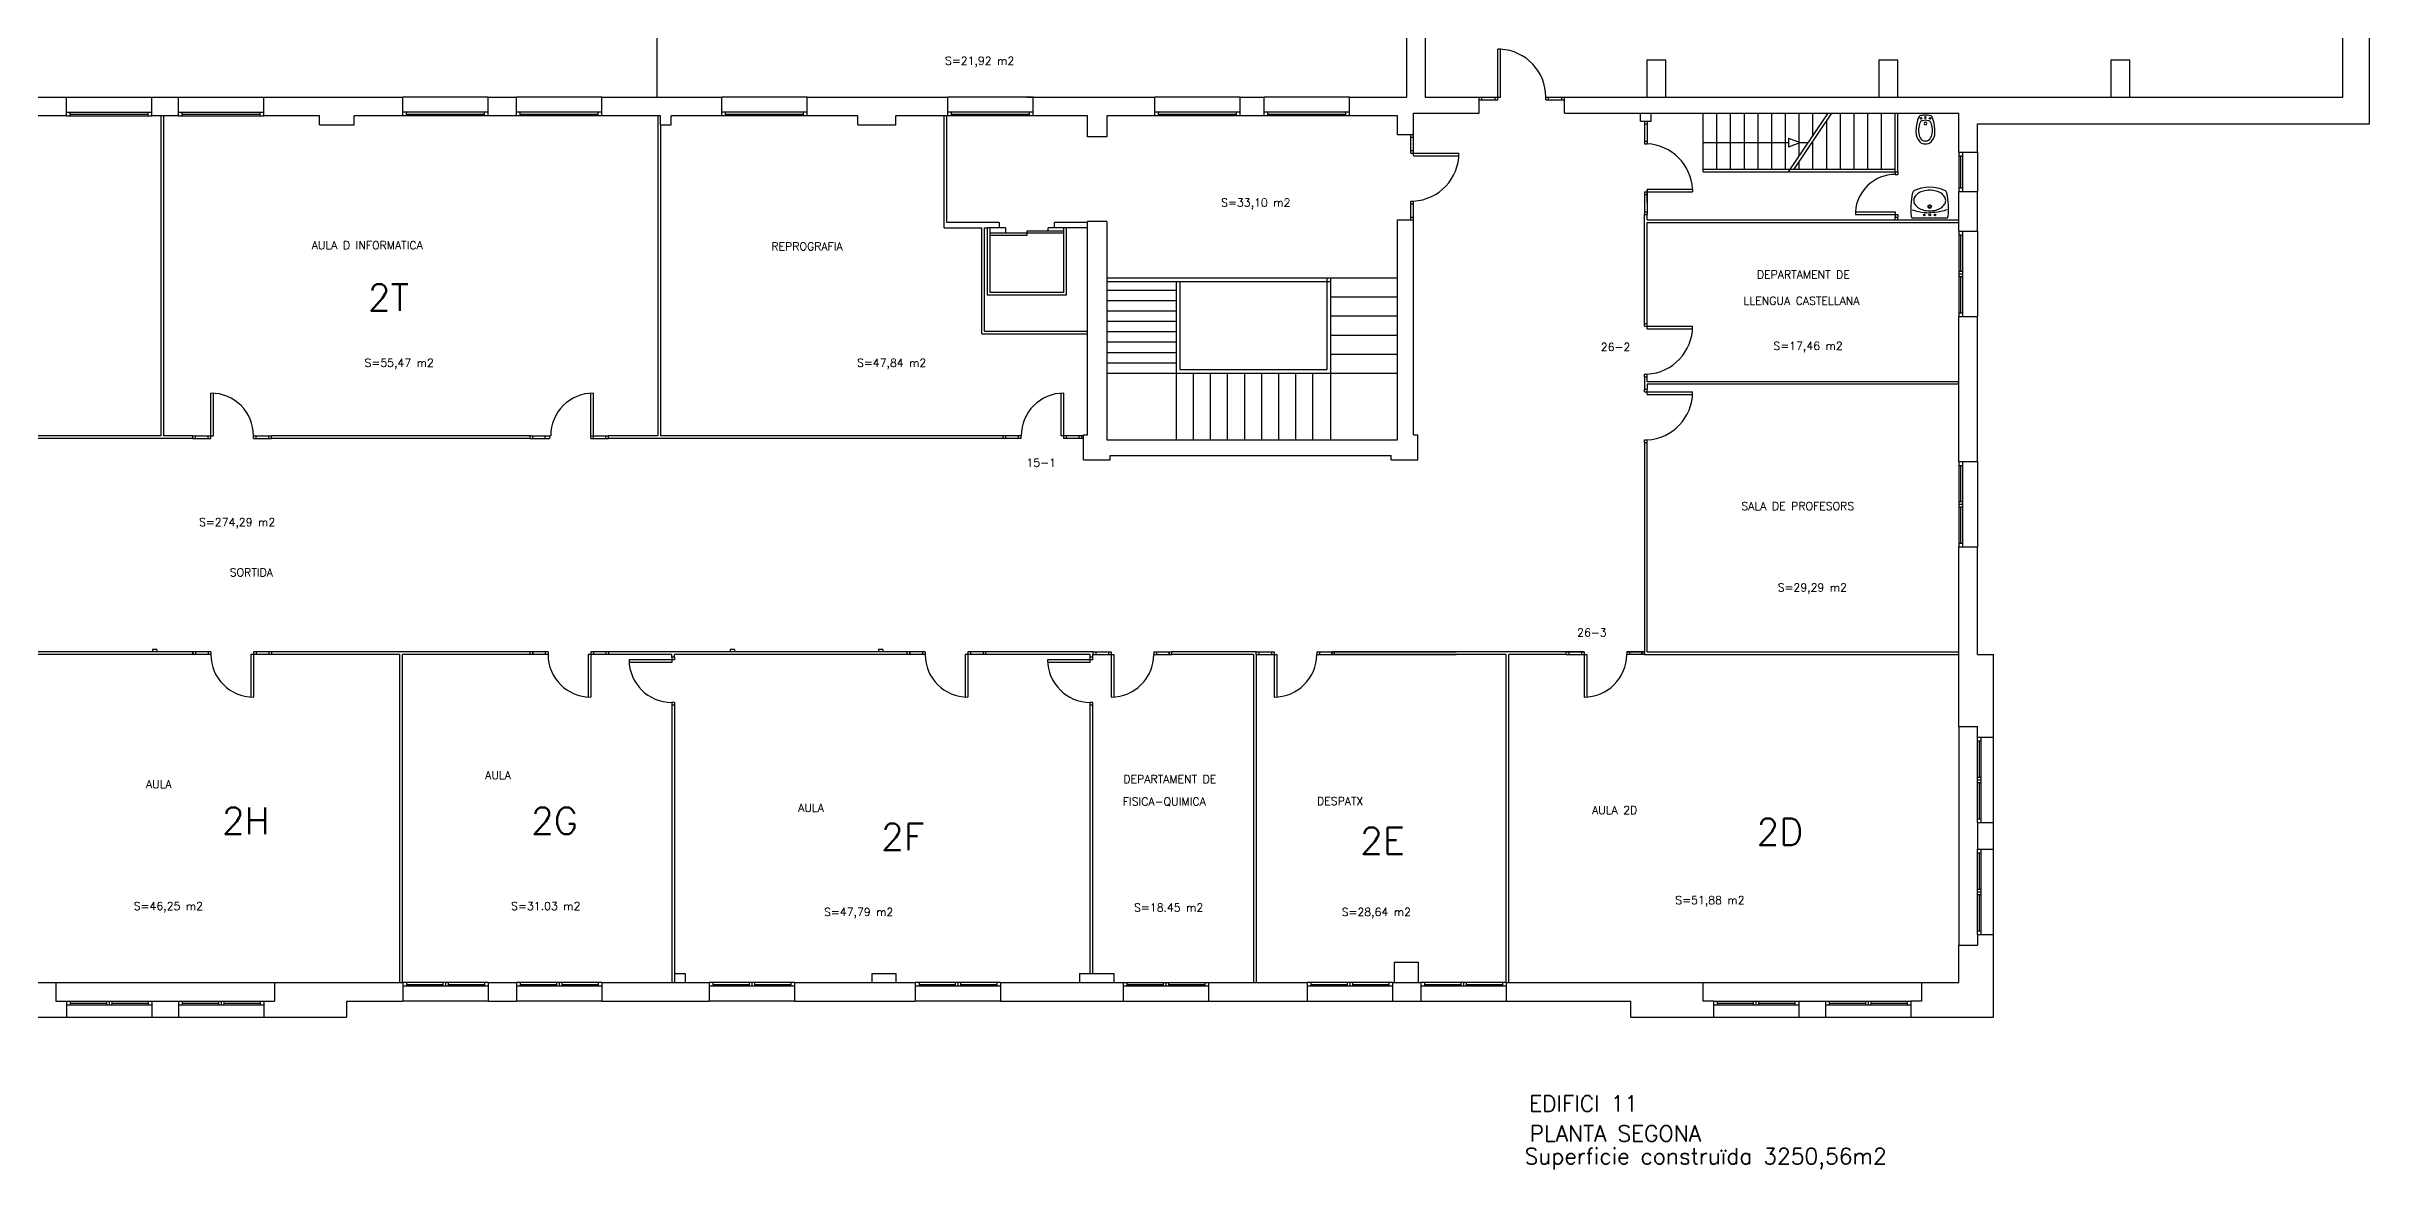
# Model space of a CAD drawing. Extents: x 188 to 272, y -39 to 198.
# Drawn here: x 227.27 to 270.82, y 88.24 to 109.29 of the extents above; entities that cross this region are included whole.
import ezdxf

# ---------------------------------------------------------------- set-up
doc = ezdxf.new("R2010")
doc.units = 0
doc.header["$MEASUREMENT"] = 0
doc.linetypes.add('CONTINUA', pattern=[0])
doc.layers.get('0').update_dxf_attribs({"linetype": 'CONTINUOUS'})
for name, color, linetype in [('ASCENSOR', 7, 'CONTINUOUS'), ('ESCA', 4, 'CONTINUOUS'), ('MURO', 1, 'CONTINUOUS'), ('PILA', 6, 'CONTINUOUS'), ('PUER', 5, 'CONTINUOUS'), ('SUP', 7, 'CONTINUOUS'), ('TABI', 3, 'CONTINUOUS'), ('TEXT', 7, 'CONTINUOUS'), ('VENT', 2, 'CONTINUOUS')]:
    doc.layers.add(name, color=color, linetype=linetype)
doc.layers.get('0').off()
doc.styles.add('SIMPLEX', font='simplex.shx')
doc.styles.add('SIMPLEX8', font='simplex.shx')

# ---------------------------------------------------------------- blocks, each defined once
blk = doc.blocks.new('SANLH075')
blk.add_line((0.334, 0), (-0.334, 0))
at = {"linetype": 'CONTINUA'}
for points in [[(-0.328, -0.15, -0.046871), (-0.208, -0.115, -0.04674), (0, -0.095, -0.04674)], [(0.328, -0.15, 0.046871), (0.208, -0.115, 0.04674), (0, -0.095, 0.04674)]]:
    blk.add_lwpolyline(points, format="xyb", dxfattribs=at)
blk.add_lwpolyline([(0.3, -0.323, 0.143515), (0.279, -0.254, 0.107177), (0.212, -0.186, 0.078184), (0.119, -0.145, 0.065457), (0, -0.129, 0.065457), (-0.119, -0.145, 0.078184), (-0.212, -0.186, 0.107177), (-0.279, -0.254, 0.143515), (-0.3, -0.323, 0.143515), (-0.279, -0.392, 0.107177), (-0.212, -0.46, 0.078184), (-0.119, -0.501, 0.065457), (0, -0.516, 0.065457), (0.119, -0.501, 0.078184), (0.212, -0.46, 0.107177), (0.279, -0.392, 0.143515)], format="xyb", close=True, dxfattribs=at)
for centre, radius in [((-0.1, -0.053), 0.015), ((0, -0.21), 0.0334), ((0, -0.21), 0.023), ((0, -0.053), 0.0175), ((0.1, -0.053), 0.015)]:
    blk.add_circle(centre, radius, dxfattribs=at)
for centre, radius, start, end in [((1.262, -0.181), 1.616, 174.5273, 181.7891), ((0.773, -0.196), 1.126, 181.7891, 194.0857), ((-0.302, -0.031), 0.0444, 135.4706, 174.5273), ((-0.773, -0.196), 1.126, 345.9143, 358.2109), ((0.302, -0.031), 0.0444, 5.4727, 44.5294), ((-1.262, -0.181), 1.616, 358.2109, 5.4727), ((-0.264, -0.458), 0.0565, 192.4343, 236.2242), ((0, 0.131), 0.702, 245.0753, 294.9247), ((0.264, -0.458), 0.0565, 303.7758, 347.5657)]:
    blk.add_arc(centre, radius, start, end, dxfattribs=at)
blk = doc.blocks.new('SANTA035')
for centre in [(-0.084, -0.059), (0.084, -0.059)]:
    blk.add_circle(centre, 0.015)
for centre, radius, start, end in [((-0.001, -0.366), 0.366, 89.8005, 103.032), ((0.001, -0.366), 0.366, 76.968, 90.1995), ((0.609, -0.314), 0.787, 161.261, 180.1435), ((0.084, -0.319), 0.263, 179.3193, 223.2606), ((-0.071, -0.075), 0.0668, 100.7369, 168.1755), ((0.234, -0.284), 0.365, 156.2236, 194.6941), ((0.024, -0.347), 0.146, 191.5385, 235.0662), ((-0.058, -0.148), 0.0436, 85.744, 165.1029), ((0.004, -0.276), 0.181, 91.2128, 108.8064), ((0, -0.157), 0.025, 90, 270), ((0, -0.157), 0.025, 90, 270), ((0, -0.045), 0.015, 90, 270), ((0, -0.045), 0.015, 270, 90), ((-0.004, -0.276), 0.181, 71.1936, 88.7872), ((0, -0.157), 0.025, 270, 90), ((0, -0.157), 0.025, 270, 90), ((0.058, -0.148), 0.0436, 14.8971, 94.256), ((-0.024, -0.347), 0.146, 304.9338, 348.4615), ((0.071, -0.075), 0.0668, 11.8245, 79.2631), ((-0.234, -0.284), 0.365, 345.3059, 23.7764), ((-0.084, -0.319), 0.263, 316.7394, 0.6807), ((-0.609, -0.314), 0.787, 359.8565, 18.739), ((0.001, -0.377), 0.163, 228.5613, 269.6753), ((-0.003, -0.387), 0.098, 234.9169, 271.8624), ((0.003, -0.387), 0.098, 268.1376, 305.0831), ((-0.001, -0.377), 0.163, 270.3247, 311.4387)]:
    blk.add_arc(centre, radius, start, end)

msp = doc.modelspace()

# ---------------------------------------------------------------- linework, layer by layer
at = {"layer": 'ASCENSOR'}
for p, q in [((245.251, 105.891), (244.911, 105.891)), ((244.911, 105.891), (244.911, 104.631)), ((244.961, 105.891), (244.961, 104.681)), ((245.251, 105.891), (245.251, 105.791)), ((246.341, 105.831), (245.651, 105.831)), ((245.651, 105.831), (245.651, 105.751)), ((246.391, 105.891), (246.051, 105.891)), ((246.051, 105.831), (246.051, 105.891)), ((246.341, 105.891), (246.341, 104.681)), ((246.391, 105.891), (246.391, 104.631)), ((246.341, 105.791), (244.961, 105.791)), ((245.651, 105.751), (244.961, 105.751)), ((246.391, 104.631), (244.911, 104.631)), ((246.341, 104.681), (244.961, 104.681))]:
    msp.add_line(p, q, dxfattribs=at)
at = {"layer": 'ESCA'}
for p, q in [((258.331, 106.943), (258.331, 108.043)), ((258.588, 106.993), (258.588, 108.043)), ((258.845, 106.993), (258.845, 108.043)), ((259.102, 106.993), (259.102, 108.043)), ((259.36, 106.993), (259.36, 108.043)), ((259.617, 106.993), (259.617, 108.043)), ((259.874, 106.993), (259.874, 108.043)), ((259.93, 106.943), (260.671, 108.043)), ((260.036, 106.993), (260.743, 108.043)), ((260.131, 107.5), (260.131, 108.043)), ((260.388, 107.623), (260.388, 108.043)), ((260.645, 108.005), (260.645, 108.043)), ((260.902, 106.993), (260.902, 108.043)), ((261.16, 106.993), (261.16, 108.043)), ((261.417, 106.993), (261.417, 108.043)), ((261.674, 106.993), (261.674, 108.043)), ((261.931, 106.993), (261.931, 108.043)), ((259.932, 107.575, -7), (259.932, 107.41, -7)), ((259.932, 107.575, -7), (260.149, 107.493)), ((260.645, 106.993), (260.645, 107.898)), ((258.331, 107.493), (259.932, 107.493)), ((259.932, 107.41, -7), (260.149, 107.493)), ((260.131, 107.235), (260.131, 107.486)), ((260.131, 106.993), (260.131, 107.134)), ((260.149, 107.493), (260.3, 107.493)), ((260.388, 106.993), (260.388, 107.516)), ((258.331, 106.993), (261.931, 106.993)), ((258.331, 106.943), (261.931, 106.943)), ((247.151, 104.953), (251.351, 104.953)), ((251.281, 103.238), (251.281, 104.953)), ((251.351, 104.953), (252.601, 104.953)), ((251.351, 103.168), (251.351, 104.953)), ((247.151, 104.883), (251.351, 104.883)), ((247.151, 104.725), (248.456, 104.725)), ((247.151, 104.531), (248.456, 104.531)), ((248.451, 104.883), (248.451, 103.168)), ((248.521, 104.883), (248.521, 103.238)), ((251.351, 104.596), (252.601, 104.596)), ((247.151, 104.336), (248.456, 104.336)), ((247.151, 104.141), (248.456, 104.141)), ((251.351, 104.239), (252.601, 104.239)), ((247.151, 103.947), (248.456, 103.947)), ((247.151, 103.752), (248.456, 103.752)), ((251.351, 103.882), (252.601, 103.882)), ((247.151, 103.557), (248.456, 103.557)), ((247.151, 103.363), (248.456, 103.363)), ((248.521, 103.238), (251.281, 103.238)), ((251.351, 103.525), (252.601, 103.525)), ((247.151, 103.168), (248.456, 103.168)), ((248.451, 103.168), (251.329, 103.168)), ((248.451, 103.168), (248.451, 101.918)), ((248.771, 103.168), (248.771, 101.918)), ((249.09, 103.168), (249.09, 101.918)), ((249.41, 103.168), (249.41, 101.918)), ((249.73, 103.168), (249.73, 101.918)), ((250.05, 103.168), (250.05, 101.918)), ((250.369, 103.168), (250.369, 101.918)), ((250.689, 103.168), (250.689, 101.918)), ((251.009, 103.168), (251.009, 101.918)), ((251.351, 103.168), (252.601, 103.168)), ((251.351, 101.918), (251.351, 103.168))]:
    msp.add_line(p, q, dxfattribs=at)
at = {"layer": 'MURO'}
for p, q in [((238.721, 108.343), (238.721, 133.503)), ((253.121, 110.273), (253.121, 108.343)), ((270.321, 108.343), (270.321, 110.273)), ((270.821, 107.843), (270.821, 110.273)), ((252.771, 109.963), (252.771, 108.343)), ((257.271, 109.043), (257.271, 108.343)), ((257.271, 109.043), (257.621, 109.043)), ((257.621, 109.043), (257.621, 108.343)), ((261.621, 109.043), (261.971, 109.043)), ((261.621, 109.043), (261.621, 108.343)), ((261.971, 109.043), (261.971, 108.343)), ((265.971, 109.043), (266.321, 109.043)), ((265.971, 109.043), (265.971, 108.343)), ((266.321, 109.043), (266.321, 108.343)), ((225.021, 108.343), (227.651, 108.343)), ((227.651, 107.991), (227.651, 108.343)), ((229.251, 107.991), (229.251, 108.343)), ((229.251, 108.343), (229.751, 108.343)), ((229.751, 107.991), (229.751, 108.343)), ((231.351, 107.991), (231.351, 108.343)), ((231.351, 108.343), (233.956, 108.343)), ((233.956, 107.991), (233.956, 108.343)), ((235.556, 107.991), (235.556, 108.343)), ((235.556, 108.343), (236.086, 108.343)), ((236.086, 107.991), (236.086, 108.343)), ((237.686, 107.991), (237.686, 108.343)), ((237.686, 108.343), (239.933, 108.343)), ((239.933, 107.991, 0.002), (239.933, 108.343, 0.002)), ((241.533, 107.991, 0.002), (241.533, 108.343, 0.002)), ((241.533, 108.343), (244.171, 108.343)), ((244.171, 107.991), (244.171, 108.343)), ((245.653, 108.343), (248.051, 108.343)), ((245.771, 107.991), (245.771, 108.343)), ((248.051, 107.991), (248.051, 108.343)), ((249.651, 107.991), (249.651, 108.343)), ((249.651, 108.343), (250.101, 108.343)), ((250.101, 107.991), (250.101, 108.343)), ((251.701, 107.991), (251.701, 108.343)), ((251.701, 108.343), (252.771, 108.343)), ((252.901, 107.643), (252.901, 108.043)), ((252.901, 108.043), (254.131, 108.043)), ((253.121, 108.343), (254.131, 108.343)), ((254.131, 108.043), (254.131, 108.343)), ((255.731, 108.343), (270.321, 108.343)), ((255.731, 108.043), (255.731, 108.343)), ((255.731, 108.043), (263.121, 108.043)), ((257.156, 107.893), (257.156, 108.043)), ((257.356, 107.893), (257.356, 108.043)), ((263.121, 107.313), (263.121, 108.043)), ((227.651, 107.991), (226.381, 107.991)), ((229.751, 107.991), (229.251, 107.991)), ((232.391, 107.991), (231.351, 107.991)), ((232.391, 107.821), (232.391, 107.991)), ((232.391, 107.821), (233.041, 107.821)), ((233.041, 107.821), (233.041, 107.991)), ((233.956, 107.991), (233.041, 107.991)), ((236.086, 107.991), (235.556, 107.991)), ((238.783, 107.991), (237.686, 107.991)), ((238.783, 107.821), (238.783, 107.991)), ((238.783, 107.821), (238.983, 107.821)), ((238.983, 107.821), (238.983, 107.991)), ((239.933, 107.991), (238.983, 107.991)), ((242.483, 107.991), (241.533, 107.991)), ((242.483, 107.991), (242.483, 107.991)), ((242.483, 107.821), (242.483, 107.991)), ((242.483, 107.821), (243.196, 107.821)), ((243.196, 107.821), (243.196, 107.991)), ((244.171, 107.991), (243.196, 107.991)), ((246.791, 107.991), (245.653, 107.991)), ((246.791, 107.601), (246.791, 107.991)), ((247.151, 107.601), (246.791, 107.601)), ((247.151, 107.991), (247.151, 107.601)), ((248.051, 107.991), (247.151, 107.991)), ((250.101, 107.991), (249.651, 107.991)), ((252.601, 107.991), (251.701, 107.991)), ((252.601, 107.643), (252.601, 107.991)), ((252.601, 107.643), (252.901, 107.643)), ((257.156, 107.893), (257.356, 107.893)), ((263.471, 107.843), (270.821, 107.843)), ((263.471, 107.313), (263.471, 107.843)), ((263.121, 107.313), (263.471, 107.313)), ((263.121, 106.573), (263.471, 106.573)), ((263.121, 105.828), (263.121, 106.573)), ((263.471, 105.828), (263.471, 106.573)), ((246.791, 102.013), (246.791, 106.011)), ((247.151, 106.011), (246.791, 106.011)), ((247.151, 106.011), (247.151, 101.918)), ((252.601, 106.043), (252.901, 106.043)), ((252.601, 101.918), (252.601, 106.043)), ((252.901, 102.013), (252.901, 106.043)), ((263.121, 105.828), (263.471, 105.828)), ((263.121, 104.228), (263.471, 104.228)), ((263.121, 101.508), (263.121, 104.228)), ((263.471, 101.508), (263.471, 104.228)), ((246.711, 102.013), (246.791, 102.013)), ((246.711, 101.543), (246.711, 102.013)), ((247.151, 101.918), (252.601, 101.918)), ((252.901, 102.013), (252.981, 102.013)), ((252.981, 101.543), (252.981, 102.013)), ((246.711, 101.543), (247.211, 101.543)), ((247.211, 101.623), (252.481, 101.623)), ((247.211, 101.543), (247.211, 101.623)), ((252.481, 101.543), (252.481, 101.623)), ((252.481, 101.543), (252.981, 101.543)), ((263.121, 101.508), (263.471, 101.508)), ((263.121, 99.908), (263.471, 99.908)), ((263.121, 96.543), (263.121, 99.908)), ((263.471, 97.893), (263.471, 99.908)), ((263.471, 97.893), (263.771, 97.893)), ((263.771, 96.343), (263.771, 97.893)), ((263.121, 96.543), (263.471, 96.543)), ((263.471, 96.343), (263.471, 96.543)), ((263.471, 96.343), (263.771, 96.343)), ((263.471, 94.743), (263.771, 94.743)), ((263.471, 94.743), (263.471, 94.243)), ((263.771, 94.243), (263.771, 94.743)), ((263.471, 94.243), (263.771, 94.243)), ((263.121, 92.443), (263.471, 92.443)), ((263.121, 91.743), (263.121, 92.443)), ((263.471, 92.643), (263.771, 92.643)), ((263.471, 92.643), (263.471, 92.443)), ((263.771, 91.093), (263.771, 92.643)), ((239.046, 91.913), (239.246, 91.913)), ((239.246, 91.913), (239.246, 91.743)), ((242.746, 91.913), (243.196, 91.913)), ((242.746, 91.913), (242.746, 91.743)), ((243.196, 91.913), (243.196, 91.743)), ((246.641, 91.913), (247.281, 91.913)), ((246.641, 91.913), (246.641, 91.743)), ((247.281, 91.913), (247.281, 91.743)), ((252.546, 91.743), (252.546, 92.123)), ((252.546, 92.123), (252.996, 92.123)), ((252.996, 91.743), (252.996, 92.123)), ((225.221, 91.743), (227.451, 91.743)), ((227.451, 91.743), (227.451, 91.393)), ((231.551, 91.743), (231.551, 91.393)), ((231.551, 91.743), (233.956, 91.743)), ((233.956, 91.743), (233.956, 91.393)), ((235.556, 91.743), (235.556, 91.393)), ((235.556, 91.743), (236.086, 91.743)), ((236.086, 91.743), (236.086, 91.393)), ((237.686, 91.743), (237.686, 91.393)), ((237.686, 91.743), (239.696, 91.743)), ((239.696, 91.743), (239.696, 91.393)), ((241.296, 91.743), (241.296, 91.393)), ((241.296, 91.743), (243.561, 91.743)), ((243.561, 91.743, -7), (243.561, 91.393, -7)), ((245.161, 91.743, -7), (245.161, 91.393, -7)), ((245.161, 91.743), (247.456, 91.743)), ((247.456, 91.743), (247.456, 91.393)), ((249.056, 91.743), (249.056, 91.393)), ((249.056, 91.743), (250.906, 91.743)), ((250.906, 91.743), (250.906, 91.393)), ((252.506, 91.743), (252.506, 91.393)), ((252.506, 91.743), (253.036, 91.743)), ((253.036, 91.743), (253.036, 91.393)), ((254.636, 91.743), (254.636, 91.393)), ((254.636, 91.743), (258.321, 91.743)), ((258.321, 91.743), (258.321, 91.393)), ((262.421, 91.743), (262.421, 91.393)), ((262.421, 91.743), (263.121, 91.743)), ((225.021, 91.093), (227.651, 91.093)), ((227.451, 91.393), (227.651, 91.393)), ((227.651, 91.393), (227.651, 91.093)), ((229.251, 91.393), (229.251, 91.093)), ((229.251, 91.393), (229.751, 91.393)), ((229.251, 91.093), (229.751, 91.093)), ((229.751, 91.393), (229.751, 91.093)), ((231.351, 91.393), (231.351, 91.093)), ((231.351, 91.393), (231.551, 91.393)), ((231.351, 91.093), (232.901, 91.093)), ((232.901, 91.393), (232.901, 91.093)), ((232.901, 91.393), (233.956, 91.393)), ((235.556, 91.393), (236.086, 91.393)), ((237.686, 91.393), (239.696, 91.393)), ((241.296, 91.393), (243.561, 91.393)), ((245.161, 91.393), (247.456, 91.393)), ((249.056, 91.393), (250.906, 91.393)), ((252.506, 91.393), (253.036, 91.393)), ((254.636, 91.393), (256.971, 91.393)), ((256.971, 91.093), (256.971, 91.393)), ((256.971, 91.093), (258.521, 91.093)), ((258.521, 91.393), (258.321, 91.393)), ((258.521, 91.393), (258.521, 91.093)), ((260.121, 91.393), (260.121, 91.093)), ((260.121, 91.093), (260.621, 91.093)), ((260.621, 91.393), (260.621, 91.093)), ((262.221, 91.393), (262.221, 91.093)), ((262.421, 91.393), (262.221, 91.393)), ((262.221, 91.093), (263.771, 91.093))]:
    msp.add_line(p, q, dxfattribs=at)
at = {"layer": 'PILA'}
for p, q in [((229.341, 97.983), (229.261, 97.983)), ((229.261, 97.983), (229.261, 97.943)), ((229.341, 97.983), (229.341, 97.943)), ((240.171, 97.983), (240.091, 97.983)), ((240.091, 97.983), (240.091, 97.943)), ((240.171, 97.983), (240.171, 97.943)), ((242.951, 97.983), (242.871, 97.983)), ((242.871, 97.983), (242.871, 97.943)), ((242.951, 97.983), (242.951, 97.943))]:
    msp.add_line(p, q, dxfattribs=at)
at = {"layer": 'PUER'}
for p, q in [((254.481, 108.293), (254.481, 109.243)), ((254.531, 109.241), (254.481, 109.241)), ((254.531, 108.343), (254.531, 109.241)), ((254.131, 108.343), (254.531, 108.343)), ((254.131, 108.293), (254.481, 108.293)), ((254.181, 108.293), (254.181, 108.343)), ((254.431, 108.293), (254.431, 108.343)), ((255.381, 108.343), (255.731, 108.343)), ((255.381, 108.293), (255.381, 108.343)), ((255.381, 108.293), (255.731, 108.293)), ((255.431, 108.293), (255.431, 108.343)), ((255.681, 108.293), (255.681, 108.343)), ((252.851, 107.293), (252.851, 107.643)), ((252.851, 107.593), (252.901, 107.593)), ((252.901, 107.243), (252.901, 107.643)), ((257.231, 107.893), (257.231, 107.468)), ((257.231, 107.843), (257.281, 107.843)), ((257.281, 107.893), (257.281, 107.468)), ((252.851, 107.343), (252.901, 107.343)), ((252.851, 107.293), (253.752, 107.293)), ((252.901, 107.243), (253.751, 107.243)), ((257.231, 107.518), (257.281, 107.518)), ((257.231, 107.468), (257.281, 107.468)), ((261.931, 106.943), (261.981, 106.943)), ((261.931, 106.943), (261.931, 106.893)), ((261.931, 106.893), (261.981, 106.893)), ((261.981, 106.943), (261.981, 106.893)), ((252.851, 106.043), (252.851, 106.393)), ((252.851, 106.393), (252.901, 106.393)), ((252.851, 106.343), (252.901, 106.343)), ((252.901, 106.043), (252.901, 106.393)), ((257.231, 106.568), (258.132, 106.568)), ((257.231, 106.568), (257.231, 106.143)), ((257.231, 106.518), (257.281, 106.518)), ((257.281, 106.618), (258.131, 106.618)), ((257.281, 106.618), (257.281, 106.143)), ((257.281, 106.365), (257.281, 106.599)), ((258.131, 106.618), (258.131, 106.568)), ((252.851, 106.093), (252.901, 106.093)), ((257.231, 106.193), (257.281, 106.193)), ((257.231, 106.143), (257.281, 106.143)), ((261.183, 106.193), (261.931, 106.193)), ((261.183, 106.193), (261.183, 106.143)), ((261.183, 106.143), (261.981, 106.143)), ((261.931, 106.193), (261.931, 106.093)), ((261.931, 106.093), (261.981, 106.093)), ((261.981, 106.143), (261.981, 106.093)), ((257.231, 104.049, 7), (257.231, 104.099, 7)), ((257.281, 103.999, 7), (257.281, 104.099, 7)), ((257.231, 104.049, 7), (258.132, 104.049, 7)), ((257.279, 103.999, 7), (258.131, 103.999, 7)), ((230.356, 101.943), (230.356, 102.793)), ((230.406, 101.993), (230.406, 102.791)), ((237.476, 101.993), (237.476, 102.791)), ((237.526, 101.943), (237.526, 102.793)), ((246.296, 101.993), (246.296, 102.791)), ((246.346, 101.943), (246.346, 102.793)), ((257.231, 103.149, 7), (257.281, 103.149, 7)), ((257.231, 103.099, 7), (257.231, 103.149, 7)), ((257.231, 102.815), (257.231, 102.865)), ((257.231, 102.815), (258.132, 102.815)), ((257.279, 103.099), (257.281, 103.099)), ((257.281, 103.099, 7), (257.281, 103.149, 7)), ((257.281, 103.099), (257.281, 103.099)), ((257.281, 102.765), (257.281, 102.865)), ((257.279, 102.765), (258.131, 102.765)), ((230.021, 101.993), (230.406, 101.993)), ((230.021, 101.943), (230.021, 101.993)), ((230.021, 101.943), (230.356, 101.943)), ((230.071, 101.943), (230.071, 101.993)), ((230.306, 101.943), (230.306, 101.993)), ((231.156, 101.993), (231.491, 101.993)), ((231.156, 101.943), (231.156, 101.993)), ((231.156, 101.943), (231.491, 101.943)), ((231.206, 101.943), (231.206, 101.993)), ((231.441, 101.943), (231.441, 101.993)), ((231.491, 101.943), (231.491, 101.993)), ((236.341, 101.943), (236.341, 101.993)), ((236.341, 101.993), (236.726, 101.993)), ((236.341, 101.943), (236.706, 101.943)), ((236.391, 101.943), (236.391, 101.993)), ((236.391, 101.943), (236.391, 101.993)), ((236.626, 101.943), (236.626, 101.993)), ((236.706, 101.993), (236.706, 101.943)), ((236.706, 101.99), (236.706, 101.97)), ((237.476, 101.943), (237.476, 101.993)), ((237.476, 101.993), (237.811, 101.993)), ((237.476, 101.943), (237.811, 101.943)), ((237.526, 101.943), (237.526, 101.993)), ((237.761, 101.943), (237.761, 101.993)), ((237.811, 101.943), (237.811, 101.993)), ((245.546, 101.993), (245.211, 101.993)), ((245.211, 101.943), (245.211, 101.993)), ((245.211, 101.943), (245.211, 101.993)), ((245.546, 101.943), (245.211, 101.943)), ((245.261, 101.943), (245.261, 101.993)), ((245.496, 101.943), (245.496, 101.993)), ((245.546, 101.943), (245.546, 101.993)), ((246.681, 101.993), (246.296, 101.993)), ((246.681, 101.943), (246.346, 101.943)), ((246.396, 101.943), (246.396, 101.993)), ((246.631, 101.943), (246.631, 101.993)), ((246.681, 101.943), (246.681, 101.993)), ((246.681, 101.943), (246.681, 101.993)), ((257.231, 101.915), (257.281, 101.915)), ((257.231, 101.865), (257.231, 101.915)), ((257.281, 101.865), (257.281, 101.915)), ((230.021, 97.943), (230.021, 97.893)), ((230.356, 97.943), (230.021, 97.943)), ((230.021, 97.893), (230.021, 97.943)), ((230.356, 97.893), (230.021, 97.893)), ((230.071, 97.943), (230.071, 97.893)), ((230.306, 97.943), (230.306, 97.893)), ((230.356, 97.943), (230.356, 97.893)), ((231.491, 97.893), (231.106, 97.893)), ((231.106, 97.893), (231.106, 97.094)), ((231.491, 97.943), (231.156, 97.943)), ((231.156, 97.943), (231.156, 97.093)), ((231.206, 97.943), (231.206, 97.893)), ((231.441, 97.943), (231.441, 97.893)), ((231.491, 97.943), (231.491, 97.893)), ((236.341, 97.893), (236.341, 97.943)), ((236.676, 97.943), (236.341, 97.943)), ((236.676, 97.893), (236.341, 97.893)), ((236.391, 97.943), (236.391, 97.893)), ((236.391, 97.893), (236.391, 97.943)), ((236.626, 97.943), (236.626, 97.893)), ((236.676, 97.943), (236.676, 97.893)), ((237.426, 97.893), (237.426, 97.094)), ((237.811, 97.893), (237.426, 97.893)), ((237.476, 97.943), (237.476, 97.093)), ((237.811, 97.943), (237.476, 97.943)), ((237.526, 97.943), (237.526, 97.893)), ((237.761, 97.943), (237.761, 97.893)), ((237.811, 97.943), (237.811, 97.893)), ((239.046, 97.793), (238.196, 97.793)), ((238.996, 97.743), (238.198, 97.743)), ((238.996, 97.843), (238.996, 97.743)), ((239.046, 97.843), (239.046, 97.793)), ((243.746, 97.943), (243.411, 97.943)), ((243.411, 97.893), (243.411, 97.943)), ((243.411, 97.893), (243.411, 97.943)), ((243.746, 97.893), (243.411, 97.893)), ((243.461, 97.893), (243.461, 97.943)), ((243.461, 97.943), (243.461, 97.893)), ((243.696, 97.943), (243.696, 97.893)), ((243.746, 97.943), (243.746, 97.893)), ((244.881, 97.893), (244.496, 97.893)), ((244.496, 97.893), (244.496, 97.094)), ((244.881, 97.943), (244.546, 97.943)), ((244.546, 97.943), (244.546, 97.093)), ((244.596, 97.943), (244.596, 97.893)), ((244.831, 97.943), (244.831, 97.893)), ((244.881, 97.893), (244.881, 97.943)), ((246.891, 97.793), (246.041, 97.793)), ((246.841, 97.743), (246.043, 97.743)), ((246.841, 97.743), (246.841, 97.843)), ((246.891, 97.793), (246.891, 97.843)), ((246.897, 97.943), (247.232, 97.943)), ((246.897, 97.893), (246.897, 97.943)), ((246.897, 97.893), (247.282, 97.893)), ((246.947, 97.943), (246.947, 97.893)), ((247.182, 97.943), (247.182, 97.893)), ((247.232, 97.943), (247.232, 97.093)), ((247.282, 97.893), (247.282, 97.094)), ((248.032, 97.943), (248.367, 97.943)), ((248.032, 97.943), (248.032, 97.893)), ((248.032, 97.893), (248.367, 97.893)), ((248.082, 97.943), (248.082, 97.893)), ((248.317, 97.943), (248.317, 97.893)), ((248.317, 97.893), (248.317, 97.943)), ((248.367, 97.893), (248.367, 97.943)), ((248.367, 97.893), (248.367, 97.943)), ((249.951, 97.893), (249.951, 97.943)), ((249.951, 97.943), (250.286, 97.943)), ((249.951, 97.893), (250.336, 97.893)), ((250.001, 97.943), (250.001, 97.893)), ((250.236, 97.943), (250.236, 97.893)), ((250.286, 97.943), (250.286, 97.093)), ((250.336, 97.893), (250.336, 97.094)), ((251.086, 97.943), (251.086, 97.893)), ((251.086, 97.943), (251.421, 97.943)), ((251.086, 97.893), (251.421, 97.893)), ((251.136, 97.943), (251.136, 97.893)), ((251.371, 97.893), (251.371, 97.943)), ((251.371, 97.943), (251.371, 97.893)), ((251.421, 97.893), (251.421, 97.943)), ((255.761, 97.943), (256.096, 97.943)), ((255.761, 97.893), (255.761, 97.943)), ((255.761, 97.893), (256.146, 97.893)), ((255.811, 97.943), (255.811, 97.893)), ((256.046, 97.943), (256.046, 97.893)), ((256.096, 97.943), (256.096, 97.093)), ((256.146, 97.893), (256.146, 97.094)), ((256.896, 97.943), (256.896, 97.893)), ((257.231, 97.943), (256.896, 97.943)), ((257.231, 97.893), (256.896, 97.893)), ((256.946, 97.943), (256.946, 97.893)), ((257.181, 97.943), (257.181, 97.893)), ((257.181, 97.893), (257.181, 97.943)), ((239.046, 96.993), (238.996, 96.993)), ((238.996, 96.993), (238.996, 96.943)), ((239.046, 96.993), (239.046, 96.943)), ((246.891, 96.993), (246.841, 96.993)), ((246.841, 96.943), (246.841, 96.993)), ((246.891, 96.943), (246.841, 96.943)), ((246.891, 96.943), (246.891, 96.993))]:
    msp.add_line(p, q, dxfattribs=at)
for centre, radius, start, end in [((254.481, 108.343), 0.9, 0, 86.8153), ((252.851, 107.293), 0.901, 273.1798, 0), ((257.231, 106.568), 0.901, 3.1798, 86.8202), ((261.931, 106.143), 0.75, 90, 176.1774), ((257.231, 104.049, 7), 0.901, 273.1798, 0), ((230.356, 101.993), 0.8, 0, 90), ((237.526, 101.993), 0.8, 90, 180), ((246.346, 101.993), 0.8, 90, 180), ((257.231, 102.815), 0.901, 273.1798, 0), ((231.156, 97.893), 0.8, 180, 270), ((237.476, 97.893), 0.8, 180, 270), ((238.996, 97.793), 0.8, 180, 270), ((244.546, 97.893), 0.8, 180, 270), ((246.841, 97.793), 0.8, 180, 270), ((247.232, 97.893), 0.8, 270, 0), ((250.286, 97.893), 0.8, 270, 0), ((256.096, 97.893), 0.8, 270, 0)]:
    msp.add_arc(centre, radius, start, end, dxfattribs=at)
at = {"layer": 'TABI'}
for p, q in [((261.931, 106.943), (261.931, 108.043)), ((261.981, 106.943), (261.981, 108.043)), ((229.416, 107.991), (229.416, 101.993)), ((229.466, 107.991), (229.466, 101.993)), ((238.733, 107.991), (238.733, 101.993)), ((238.783, 107.821), (238.783, 101.993)), ((244.101, 105.891), (244.101, 107.991)), ((244.151, 105.991), (244.151, 107.991)), ((244.101, 105.891), (244.811, 105.891)), ((245.131, 105.991), (244.151, 105.991)), ((244.811, 103.903), (244.811, 105.891)), ((244.861, 103.953), (244.861, 105.891)), ((244.861, 105.891), (244.911, 105.891)), ((245.131, 105.991), (245.131, 105.891)), ((246.791, 105.991), (246.171, 105.991)), ((246.171, 105.891), (246.171, 105.991)), ((246.791, 105.891), (246.391, 105.891)), ((257.231, 104.099), (257.231, 106.143)), ((257.281, 106.043), (257.281, 106.143)), ((257.281, 106.043), (263.121, 106.043)), ((257.281, 104.099), (257.281, 105.993)), ((257.281, 105.993), (263.121, 105.993)), ((261.931, 106.043), (261.931, 106.093)), ((261.981, 106.043), (261.981, 106.093)), ((257.231, 104.099), (257.281, 104.099)), ((257.231, 104.099, 7), (257.281, 104.099, 7)), ((244.811, 103.903), (246.791, 103.903)), ((244.861, 103.953), (246.791, 103.953)), ((257.231, 103.099), (257.281, 103.099)), ((257.231, 103.099), (257.231, 102.865)), ((257.231, 103.099, 7), (257.281, 103.099, 7)), ((257.231, 102.865), (257.281, 102.865)), ((257.281, 103.003), (257.281, 103.099)), ((263.121, 103.003), (257.281, 103.003)), ((263.121, 102.958), (257.281, 102.958)), ((257.281, 102.958), (257.281, 102.865)), ((229.416, 101.993), (225.121, 101.993)), ((230.021, 101.943), (225.121, 101.943)), ((230.021, 101.993), (229.466, 101.993)), ((236.341, 101.993), (231.491, 101.993)), ((236.341, 101.943), (231.491, 101.943)), ((238.733, 101.993), (237.811, 101.993)), ((245.211, 101.943), (237.811, 101.943)), ((245.211, 101.993), (238.783, 101.993)), ((246.711, 101.993), (246.681, 101.993)), ((246.711, 101.943), (246.681, 101.943)), ((257.231, 101.865), (257.231, 97.893)), ((257.231, 101.865), (257.281, 101.865)), ((257.281, 97.943), (257.281, 101.865)), ((230.021, 97.943), (222.471, 97.943)), ((230.021, 97.893), (226.381, 97.893)), ((236.391, 97.943), (231.491, 97.943)), ((233.901, 97.893), (231.491, 97.893)), ((233.901, 91.743), (233.901, 97.893)), ((233.951, 91.743), (233.951, 97.893)), ((236.341, 97.893), (233.951, 97.893)), ((243.411, 97.943), (237.811, 97.943)), ((238.996, 97.893), (237.811, 97.893)), ((238.996, 97.843), (238.996, 97.893)), ((239.046, 97.843), (238.996, 97.843)), ((239.046, 97.843), (239.046, 97.893)), ((243.411, 97.893), (239.046, 97.893)), ((246.897, 97.943), (244.881, 97.943)), ((246.841, 97.893), (244.881, 97.893)), ((246.841, 97.843), (246.841, 97.893)), ((246.891, 97.843), (246.841, 97.843)), ((246.891, 97.843), (246.891, 97.893)), ((249.951, 97.943), (248.367, 97.943)), ((249.901, 97.893), (248.367, 97.893)), ((249.901, 97.893), (249.901, 91.743)), ((249.951, 97.893), (249.951, 91.743)), ((256.096, 97.943), (251.371, 97.943)), ((251.371, 97.943), (253.701, 97.943)), ((251.371, 97.893), (253.701, 97.893)), ((254.636, 97.893), (251.371, 97.893)), ((254.636, 91.743), (254.636, 97.893)), ((254.686, 91.743), (254.686, 97.893)), ((255.761, 97.893), (254.686, 97.893)), ((256.896, 97.943), (257.231, 97.943)), ((257.231, 97.943), (257.231, 97.923)), ((257.231, 97.893), (257.231, 97.943)), ((257.231, 97.893), (263.121, 97.893)), ((257.281, 97.943), (263.121, 97.943)), ((239.046, 96.943), (238.996, 96.943)), ((238.996, 96.943), (238.996, 91.743)), ((239.046, 96.943), (239.046, 91.743)), ((246.841, 91.913), (246.841, 96.943)), ((246.891, 91.913), (246.891, 96.943))]:
    msp.add_line(p, q, dxfattribs=at)
at = {"layer": 'VENT'}
for p, q in [((227.651, 108.343), (229.251, 108.343)), ((227.651, 108.061), (229.251, 108.061)), ((227.721, 107.991), (227.721, 108.061)), ((227.721, 108.026), (229.181, 108.026)), ((229.181, 107.991), (229.181, 108.061)), ((229.751, 108.343), (231.351, 108.343)), ((229.751, 108.061), (231.351, 108.061)), ((229.821, 107.991), (229.821, 108.061)), ((229.821, 108.026), (231.281, 108.026)), ((231.281, 107.991), (231.281, 108.061)), ((235.556, 108.343), (233.956, 108.343)), ((235.556, 108.061), (233.956, 108.061)), ((234.026, 107.991), (234.026, 108.061)), ((234.026, 108.026), (235.486, 108.026)), ((235.486, 107.991), (235.486, 108.061)), ((237.686, 108.343), (236.086, 108.343)), ((237.686, 108.061), (236.086, 108.061)), ((236.156, 107.991), (236.156, 108.061)), ((236.156, 108.026), (237.616, 108.026)), ((237.616, 107.991), (237.616, 108.061)), ((241.533, 108.343, 0.002), (239.933, 108.343, 0.002)), ((241.533, 108.061, 0.002), (239.933, 108.061, 0.002)), ((240.003, 107.991, 0.002), (240.003, 108.061, 0.002)), ((240.003, 108.026, 0.002), (241.463, 108.026, 0.002)), ((241.463, 107.991, 0.002), (241.463, 108.061, 0.002)), ((245.771, 108.343), (244.171, 108.343)), ((245.771, 108.061), (244.171, 108.061)), ((244.241, 107.991), (244.241, 108.061)), ((244.241, 108.026), (245.701, 108.026)), ((245.701, 107.991), (245.701, 108.061)), ((249.651, 108.343), (248.051, 108.343)), ((249.651, 108.061), (248.051, 108.061)), ((248.121, 107.991), (248.121, 108.061)), ((248.121, 108.026), (249.581, 108.026)), ((249.581, 107.991), (249.581, 108.061)), ((251.701, 108.343), (250.101, 108.343)), ((251.701, 108.061), (250.101, 108.061)), ((250.171, 107.991), (250.171, 108.061)), ((250.171, 108.026), (251.631, 108.026)), ((251.631, 107.991), (251.631, 108.061)), ((227.651, 107.991), (229.251, 107.991)), ((229.751, 107.991), (231.351, 107.991)), ((235.556, 107.991), (233.956, 107.991)), ((237.686, 107.991), (236.086, 107.991)), ((241.533, 107.991, 0.002), (239.933, 107.991, 0.002)), ((245.771, 107.991), (244.171, 107.991)), ((249.651, 107.991), (248.051, 107.991)), ((251.701, 107.991), (250.101, 107.991)), ((263.121, 107.313), (263.121, 106.573)), ((263.121, 107.313), (263.121, 106.573)), ((263.121, 107.243), (263.191, 107.243)), ((263.156, 107.243), (263.156, 106.643)), ((263.191, 107.313), (263.191, 106.573)), ((263.471, 107.313), (263.471, 106.573)), ((263.121, 106.643), (263.191, 106.643)), ((263.121, 105.828), (263.121, 104.228)), ((263.191, 105.828), (263.191, 104.228)), ((263.471, 105.828), (263.471, 104.228)), ((263.121, 105.758), (263.191, 105.758)), ((263.156, 105.758), (263.156, 105.078)), ((263.121, 105.078), (263.191, 105.078)), ((263.121, 105.028), (263.191, 105.028)), ((263.121, 104.978), (263.191, 104.978)), ((263.156, 104.978), (263.156, 104.298)), ((263.121, 104.298), (263.191, 104.298)), ((263.121, 101.508), (263.121, 99.908)), ((263.191, 101.508), (263.191, 99.908)), ((263.471, 101.508), (263.471, 99.908)), ((263.121, 101.438), (263.191, 101.438)), ((263.156, 101.438), (263.156, 100.758)), ((263.121, 100.758), (263.191, 100.758)), ((263.121, 100.708), (263.191, 100.708)), ((263.121, 100.658), (263.191, 100.658)), ((263.156, 100.658), (263.156, 99.978)), ((263.121, 99.978), (263.191, 99.978)), ((263.121, 96.543), (263.121, 92.443)), ((263.471, 94.743), (263.471, 96.343)), ((263.471, 96.273), (263.541, 96.273)), ((263.506, 96.273), (263.506, 95.593)), ((263.541, 94.743), (263.541, 96.343)), ((263.771, 94.743), (263.771, 96.343)), ((263.471, 95.593), (263.541, 95.593)), ((263.471, 95.543), (263.541, 95.543)), ((263.471, 95.493), (263.541, 95.493)), ((263.506, 95.493), (263.506, 94.813)), ((263.471, 94.813), (263.541, 94.813)), ((263.471, 92.643), (263.471, 94.243)), ((263.471, 94.173), (263.541, 94.173)), ((263.506, 94.173), (263.506, 93.493)), ((263.541, 92.643), (263.541, 94.243)), ((263.771, 92.643), (263.771, 94.243)), ((263.471, 93.493), (263.541, 93.493)), ((263.471, 93.443), (263.541, 93.443)), ((263.471, 93.393), (263.541, 93.393)), ((263.506, 93.393), (263.506, 92.713)), ((263.471, 92.713), (263.541, 92.713)), ((227.451, 91.743), (231.551, 91.743)), ((235.556, 91.743), (233.956, 91.743)), ((235.556, 91.673), (233.956, 91.673)), ((234.026, 91.743), (234.026, 91.673)), ((234.026, 91.708), (234.706, 91.708)), ((234.706, 91.743), (234.706, 91.673)), ((234.756, 91.743), (234.756, 91.673)), ((234.806, 91.743), (234.806, 91.673)), ((234.806, 91.708), (235.486, 91.708)), ((235.486, 91.743), (235.486, 91.673)), ((237.686, 91.743), (236.086, 91.743)), ((237.686, 91.673), (236.086, 91.673)), ((236.156, 91.743), (236.156, 91.673)), ((236.156, 91.708), (236.836, 91.708)), ((236.836, 91.743), (236.836, 91.673)), ((236.886, 91.743), (236.886, 91.673)), ((236.936, 91.743), (236.936, 91.673)), ((236.936, 91.708), (237.616, 91.708)), ((237.616, 91.743), (237.616, 91.673)), ((241.296, 91.743), (239.696, 91.743)), ((241.296, 91.673), (239.696, 91.673)), ((239.766, 91.743), (239.766, 91.673)), ((239.766, 91.708), (240.446, 91.708, -0.894)), ((240.446, 91.743), (240.446, 91.673)), ((240.496, 91.743), (240.496, 91.673)), ((240.546, 91.743), (240.546, 91.673)), ((240.546, 91.708, -1.025), (241.226, 91.708, -1.919)), ((241.226, 91.743), (241.226, 91.673)), ((245.161, 91.743, -7), (243.561, 91.743, -7)), ((245.161, 91.673, -7), (243.561, 91.673, -7)), ((243.631, 91.743, -7), (243.631, 91.673, -7)), ((243.631, 91.708, -5.081), (244.311, 91.708, -5.975)), ((244.311, 91.743, -7), (244.311, 91.673, -7)), ((244.361, 91.743, -7), (244.361, 91.673, -7)), ((244.411, 91.743, -7), (244.411, 91.673, -7)), ((244.411, 91.708, -6.106), (245.091, 91.708, -7)), ((245.091, 91.743, -7), (245.091, 91.673, -7)), ((247.456, 91.743), (249.056, 91.743)), ((249.056, 91.673), (247.456, 91.673)), ((247.526, 91.743), (247.526, 91.673)), ((247.526, 91.708), (248.206, 91.708)), ((248.206, 91.743), (248.206, 91.673)), ((248.256, 91.743), (248.256, 91.673)), ((248.306, 91.743), (248.306, 91.673)), ((248.306, 91.708), (248.986, 91.708)), ((248.986, 91.743), (248.986, 91.673)), ((252.506, 91.743), (250.906, 91.743)), ((252.506, 91.673), (250.906, 91.673)), ((250.976, 91.743), (250.976, 91.673)), ((250.976, 91.708), (251.656, 91.708)), ((251.656, 91.743), (251.656, 91.673)), ((251.706, 91.743), (251.706, 91.673)), ((251.756, 91.743), (251.756, 91.673)), ((251.756, 91.708), (252.436, 91.708)), ((252.436, 91.743), (252.436, 91.673)), ((254.636, 91.743), (253.036, 91.743)), ((254.636, 91.673), (253.036, 91.673)), ((253.106, 91.743), (253.106, 91.673)), ((253.106, 91.708), (253.786, 91.708)), ((253.786, 91.743), (253.786, 91.673)), ((253.836, 91.743), (253.836, 91.673)), ((253.886, 91.743), (253.886, 91.673)), ((253.886, 91.708), (254.566, 91.708)), ((254.566, 91.743), (254.566, 91.673)), ((258.321, 91.743), (262.421, 91.743)), ((227.651, 91.393), (229.251, 91.393)), ((227.651, 91.323), (229.251, 91.323)), ((227.651, 91.093), (229.251, 91.093)), ((227.721, 91.393), (227.721, 91.323)), ((227.721, 91.358), (228.401, 91.358)), ((228.401, 91.393), (228.401, 91.323)), ((228.451, 91.393), (228.451, 91.323)), ((228.501, 91.393), (228.501, 91.323)), ((228.501, 91.358), (229.181, 91.358)), ((229.181, 91.393), (229.181, 91.323)), ((229.751, 91.393), (231.351, 91.393)), ((229.751, 91.323), (231.351, 91.323)), ((229.751, 91.093), (231.351, 91.093)), ((229.821, 91.393), (229.821, 91.323)), ((229.821, 91.358), (230.501, 91.358)), ((230.501, 91.393), (230.501, 91.323)), ((230.551, 91.393), (230.551, 91.323)), ((230.601, 91.393), (230.601, 91.323)), ((230.601, 91.358), (231.281, 91.358)), ((231.281, 91.393), (231.281, 91.323)), ((235.556, 91.393), (233.956, 91.393)), ((237.686, 91.393), (236.086, 91.393)), ((241.296, 91.393), (239.696, 91.393)), ((245.161, 91.393, -7), (243.561, 91.393, -7)), ((247.456, 91.393), (249.056, 91.393)), ((250.906, 91.393), (252.506, 91.393)), ((253.036, 91.393), (254.636, 91.393)), ((258.521, 91.393), (262.221, 91.393)), ((258.521, 91.323), (260.121, 91.323)), ((258.521, 91.093), (260.121, 91.093)), ((258.591, 91.393), (258.591, 91.323)), ((258.591, 91.358), (259.271, 91.358)), ((259.271, 91.323), (259.271, 91.393)), ((259.321, 91.323), (259.321, 91.393)), ((259.371, 91.323), (259.371, 91.393)), ((259.371, 91.358), (260.051, 91.358)), ((260.051, 91.393), (260.051, 91.323)), ((260.621, 91.323), (262.221, 91.323)), ((260.621, 91.093), (262.221, 91.093)), ((260.691, 91.393), (260.691, 91.323)), ((260.691, 91.358), (261.371, 91.358)), ((261.371, 91.393), (261.371, 91.323)), ((261.421, 91.393), (261.421, 91.323)), ((261.471, 91.393), (261.471, 91.323)), ((261.471, 91.358), (262.151, 91.358)), ((262.151, 91.393), (262.151, 91.323))]:
    msp.add_line(p, q, dxfattribs=at)

# ---------------------------------------------------------------- block references
at = {"layer": 'ESCA'}
msp.add_blockref('SANTA035', (262.496, 108.005), dxfattribs=at)
at = {"layer": 'ESCA', "rotation": 180}
msp.add_blockref('SANLH075', (262.576, 106.081), dxfattribs=at)

# ---------------------------------------------------------------- texts
at = {"layer": 'SUP', "style": 'SIMPLEX8'}
for s, p in [('S=21,92 m2', (244.117, 108.95)), ('S=33,10 m2', (249.294, 106.29)), ('S=17,46 m2', (259.647, 103.604)), ('S=55,47 m2', (233.237, 103.287)), ('S=47,84 m2', (242.469, 103.287)), ('S=274,29 m2', (230.135, 100.299)), ('S=29,29 m2', (259.727, 99.074)), ('S=46,25 m2', (228.911, 93.101)), ('S=31.03 m2', (235.985, 93.101)), ('S=18.45 m2', (247.661, 93.073)), ('S=51,88 m2', (257.807, 93.212)), ('S=47,79 m2', (241.851, 92.99)), ('S=28,64 m2', (251.553, 92.99))]:
    msp.add_text(s, height=0.15, dxfattribs=at).set_placement(p)
at = {"layer": 'SUP', "color": 1, "style": 'SIMPLEX8'}
for s, p in [('26-2', (256.411, 103.583, -7)), ('15-1', (245.644, 101.414, -7)), ('26-3', (255.967, 98.229, -7))]:
    msp.add_text(s, height=0.15, dxfattribs=at).set_placement(p)
at = {"layer": 'SUP', "color": 7}
for s, style, p in [('EDIFICI 11', 'SIMPLEX8', (255.066, 89.322)), ('PLANTA SEGONA', 'SIMPLEX', (255.077, 88.761, -7))]:
    msp.add_text(s, height=0.3, dxfattribs=dict(at, style=style)).set_placement(p)
at = {"layer": 'TEXT'}
for s, height, style, p in [('AULA D INFORMATICA', 0.15, 'SIMPLEX8', (232.246, 105.49)), ('REPROGRAFIA', 0.15, 'SIMPLEX8', (240.863, 105.47)), ('DEPARTAMENT DE', 0.15, 'SIMPLEX8', (259.337, 104.941)), ('LLENGUA CASTELLANA', 0.15, 'SIMPLEX8', (259.087, 104.45)), ('SALA DE PROFESORS', 0.15, 'SIMPLEX8', (259.046, 100.6)), ('SORTIDA', 0.15, 'SIMPLEX8', (230.71, 99.357)), ('AULA ', 0.15, 'SIMPLEX8', (229.139, 95.385)), ('AULA ', 0.15, 'SIMPLEX8', (235.498, 95.554)), ('DEPARTAMENT DE', 0.15, 'SIMPLEX8', (247.462, 95.481)), ('AULA ', 0.15, 'SIMPLEX8', (241.366, 94.94)), ('FISICA-QUIMICA', 0.15, 'SIMPLEX8', (247.45, 95.06)), ('DESPATX', 0.15, 'SIMPLEX8', (251.092, 95.07)), ('AULA 2D', 0.15, 'SIMPLEX8', (256.246, 94.9)), ('Superficie construïda 3250,56m2', 0.3, 'SIMPLEX', (254.983, 88.335))]:
    msp.add_text(s, height=height, dxfattribs=dict(at, style=style)).set_placement(p)
at = {"layer": 'TEXT', "color": 4, "char_height": 0.5, "width": 1.04304, "attachment_point": 1, "style": 'SIMPLEX'}
for s, insert in [('\\pt0.5;2T', (233.298, 104.837, -7)), ('\\pt0.5;2H', (230.563, 95.025, -7)), ('\\pt0.5;2G', (236.358, 95.025, -7)), ('\\pt0.5;2F', (242.918, 94.722, -7)), ('\\pt0.5;2E', (251.898, 94.65, -7)), ('\\pt0.5;2D', (259.329, 94.817, -7))]:
    msp.add_mtext(s, dxfattribs=dict(at, insert=insert))

doc.saveas('drawing.dxf')
